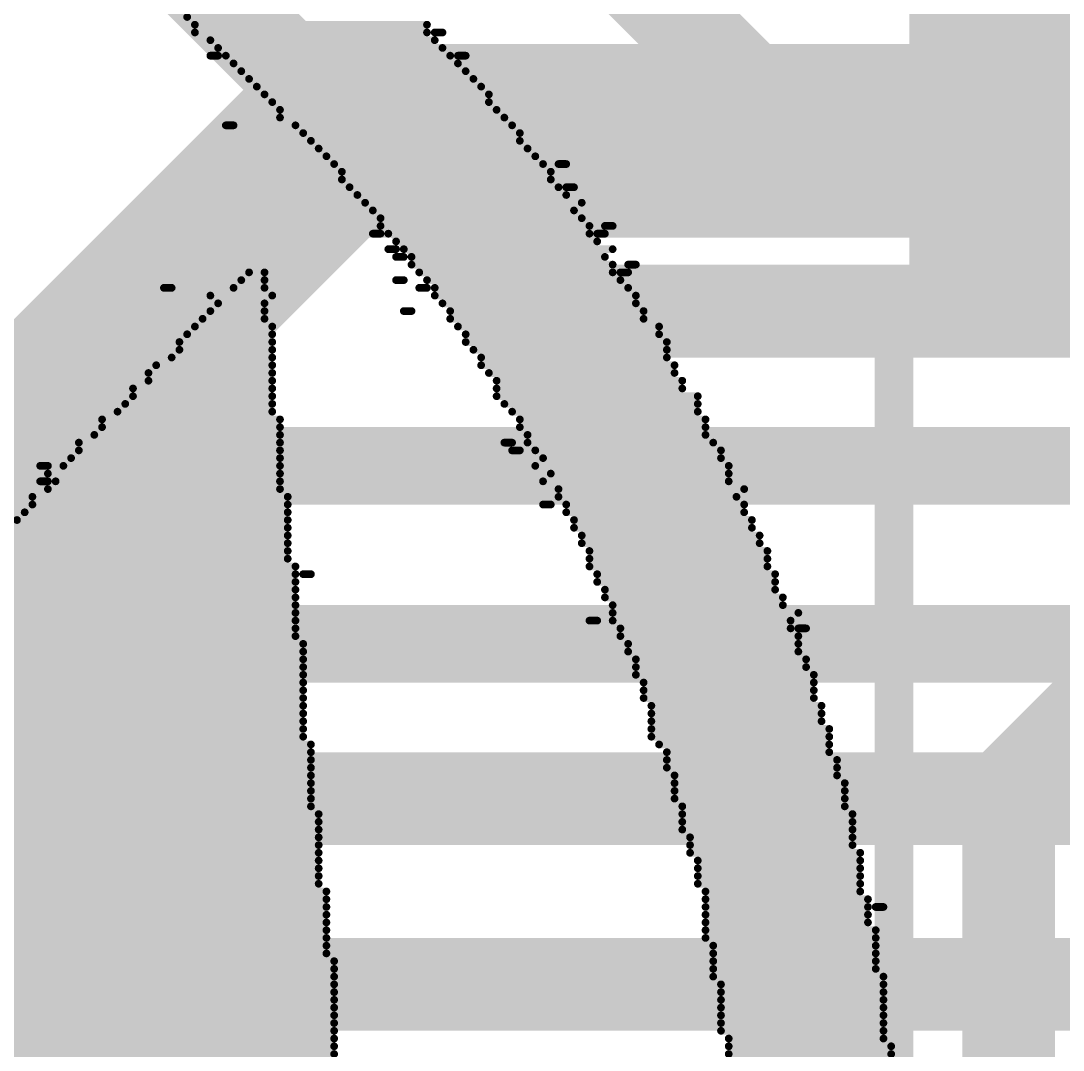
# Model space of a CAD drawing. Header units: millimetres. Extents: x 0.85 to 4.91, y 0.77 to 5.15.
# Drawn here: x 3.0242 to 3.1589, y 1.8215 to 1.9545 of the extents above; entities that cross this region are included whole.
import ezdxf

# ---------------------------------------------------------------- set-up
doc = ezdxf.new("R2010")
doc.units = ezdxf.units.MM
doc.header["$MEASUREMENT"] = 0
for name, color, linetype in [('BottomLayer', 5, 'Continuous'), ('BottomOverlay', 54, 'Continuous'), ('TopLayer', 1, 'Continuous'), ('TopOverlay', 2, 'Continuous'), ('TopPaste', 8, 'Continuous'), ('TopSolder', 216, 'Continuous')]:
    doc.layers.add(name, color=color, linetype=linetype)

# ---------------------------------------------------------------- blocks, each defined once
blk = doc.blocks.new('20_TSSOP_12')
at = {"layer": 'TopLayer'}
blk.add_solid([(0.08858, 0.1063), (0.12992, 0.1063), (0.08858, 0.12402), (0.12992, 0.12402)], dxfattribs=at)
at = {"layer": 'TopOverlay', "const_width": 0.005}
blk.add_lwpolyline([(-0.085, 0.13), (0.085, 0.13)], dxfattribs=at)
at = {"layer": 'TopOverlay', "const_width": 0.0025}
blk.add_lwpolyline([(0.08375, 0.13, 1), (0.08625, 0.13, 1)], format="xyb", close=True, dxfattribs=at)
at = {"layer": 'TopPaste'}
blk.add_solid([(0.08858, 0.1063), (0.12992, 0.1063), (0.08858, 0.12402), (0.12992, 0.12402)], dxfattribs=at)
at = {"layer": 'TopSolder'}
blk.add_solid([(0.08458, 0.1023), (0.13392, 0.1023), (0.08458, 0.12802), (0.13392, 0.12802)], dxfattribs=at)

msp = doc.modelspace()

# ---------------------------------------------------------------- linework, layer by layer
at = {"layer": 'BottomLayer'}
for points, const_width in [([(2.94619, 2.11781), (3.123, 1.941)], 0.012), ([(2.90288, 2.10412), (3.09, 1.917)], 0.012), ([(3.123, 1.941), (3.22304, 1.941)], 0.012), ([(3.09, 1.917), (3.219, 1.917)], 0.012), ([(3.001, 1.897), (3.211, 1.897)], 0.01), ([(2.969, 1.874), (3.20946, 1.874)], 0.01), ([(2.808, 1.854), (3.204, 1.854)], 0.012), ([(2.713, 1.83), (3.201, 1.83)], 0.012)]:
    msp.add_lwpolyline(points, dxfattribs=dict(at, const_width=const_width))
at = {"layer": 'BottomLayer', "const_width": 0.006}
for points in [[(3.12, 1.941, 1), (3.126, 1.941, 1)], [(3.12, 1.941, 1), (3.126, 1.941, 1)], [(3.087, 1.917, 1), (3.093, 1.917, 1)], [(3.087, 1.917, 1), (3.093, 1.917, 1)]]:
    msp.add_lwpolyline(points, format="xyb", close=True, dxfattribs=at)
at = {"layer": 'BottomOverlay', "const_width": 0.0005}
for points in [[(3.0454, 1.955, 1), (3.0459, 1.955, 1)], [(3.0464, 1.954, 1), (3.0469, 1.954, 1)], [(3.0464, 1.953, 1), (3.0469, 1.953, 1)], [(3.0764, 1.954, 1), (3.0769, 1.954, 1)], [(3.0764, 1.953, 1), (3.0769, 1.953, 1)], [(3.0774, 1.953, 1), (3.0779, 1.953, 1)], [(3.0784, 1.953, 1), (3.0789, 1.953, 1)], [(3.0484, 1.952, 1), (3.0489, 1.952, 1)], [(3.0774, 1.952, 1), (3.0779, 1.952, 1)], [(3.0494, 1.951, 1), (3.0499, 1.951, 1)], [(3.0784, 1.951, 1), (3.0789, 1.951, 1)], [(3.0484, 1.95, 1), (3.0489, 1.95, 1)], [(3.0494, 1.95, 1), (3.0499, 1.95, 1)], [(3.0504, 1.95, 1), (3.0509, 1.95, 1)], [(3.0514, 1.949, 1), (3.0519, 1.949, 1)], [(3.0794, 1.95, 1), (3.0799, 1.95, 1)], [(3.0804, 1.95, 1), (3.0809, 1.95, 1)], [(3.0804, 1.949, 1), (3.0809, 1.949, 1)], [(3.0814, 1.95, 1), (3.0819, 1.95, 1)], [(3.0524, 1.948, 1), (3.0529, 1.948, 1)], [(3.0814, 1.948, 1), (3.0819, 1.948, 1)], [(3.0534, 1.947, 1), (3.0539, 1.947, 1)], [(3.0824, 1.947, 1), (3.0829, 1.947, 1)], [(3.0544, 1.946, 1), (3.0549, 1.946, 1)], [(3.0554, 1.945, 1), (3.0559, 1.945, 1)], [(3.0834, 1.946, 1), (3.0839, 1.946, 1)], [(3.0844, 1.945, 1), (3.0849, 1.945, 1)], [(3.0564, 1.944, 1), (3.0569, 1.944, 1)], [(3.0844, 1.944, 1), (3.0849, 1.944, 1)], [(3.0574, 1.943, 1), (3.0579, 1.943, 1)], [(3.0854, 1.943, 1), (3.0859, 1.943, 1)], [(3.0504, 1.941, 1), (3.0509, 1.941, 1)], [(3.0514, 1.941, 1), (3.0519, 1.941, 1)], [(3.0574, 1.942, 1), (3.0579, 1.942, 1)], [(3.0594, 1.941, 1), (3.0599, 1.941, 1)], [(3.0864, 1.942, 1), (3.0869, 1.942, 1)], [(3.0874, 1.941, 1), (3.0879, 1.941, 1)], [(3.0604, 1.94, 1), (3.0609, 1.94, 1)], [(3.0884, 1.94, 1), (3.0889, 1.94, 1)], [(3.0614, 1.939, 1), (3.0619, 1.939, 1)], [(3.0884, 1.939, 1), (3.0889, 1.939, 1)], [(3.0624, 1.938, 1), (3.0629, 1.938, 1)], [(3.0634, 1.937, 1), (3.0639, 1.937, 1)], [(3.0894, 1.938, 1), (3.0899, 1.938, 1)], [(3.0904, 1.937, 1), (3.0909, 1.937, 1)], [(3.0644, 1.936, 1), (3.0649, 1.936, 1)], [(3.0914, 1.936, 1), (3.0919, 1.936, 1)], [(3.0934, 1.936, 1), (3.0939, 1.936, 1)], [(3.0944, 1.936, 1), (3.0949, 1.936, 1)], [(3.0654, 1.935, 1), (3.0659, 1.935, 1)], [(3.0924, 1.935, 1), (3.0929, 1.935, 1)], [(3.0654, 1.934, 1), (3.0659, 1.934, 1)], [(3.0664, 1.933, 1), (3.0669, 1.933, 1)], [(3.0924, 1.934, 1), (3.0929, 1.934, 1)], [(3.0934, 1.933, 1), (3.0939, 1.933, 1)], [(3.0944, 1.933, 1), (3.0949, 1.933, 1)], [(3.0954, 1.933, 1), (3.0959, 1.933, 1)], [(3.0674, 1.932, 1), (3.0679, 1.932, 1)], [(3.0944, 1.932, 1), (3.0949, 1.932, 1)], [(3.0684, 1.931, 1), (3.0689, 1.931, 1)], [(3.0964, 1.931, 1), (3.0969, 1.931, 1)], [(3.0694, 1.93, 1), (3.0699, 1.93, 1)], [(3.0704, 1.929, 1), (3.0709, 1.929, 1)], [(3.0954, 1.93, 1), (3.0959, 1.93, 1)], [(3.0964, 1.929, 1), (3.0969, 1.929, 1)], [(3.0704, 1.928, 1), (3.0709, 1.928, 1)], [(3.0974, 1.928, 1), (3.0979, 1.928, 1)], [(3.0994, 1.928, 1), (3.0999, 1.928, 1)], [(3.1004, 1.928, 1), (3.1009, 1.928, 1)], [(3.0694, 1.927, 1), (3.0699, 1.927, 1)], [(3.0704, 1.927, 1), (3.0709, 1.927, 1)], [(3.0714, 1.927, 1), (3.0719, 1.927, 1)], [(3.0974, 1.927, 1), (3.0979, 1.927, 1)], [(3.0984, 1.927, 1), (3.0989, 1.927, 1)], [(3.0994, 1.927, 1), (3.0999, 1.927, 1)], [(3.0714, 1.925, 1), (3.0719, 1.925, 1)], [(3.0724, 1.926, 1), (3.0729, 1.926, 1)], [(3.0724, 1.925, 1), (3.0729, 1.925, 1)], [(3.0734, 1.925, 1), (3.0739, 1.925, 1)], [(3.0984, 1.926, 1), (3.0989, 1.926, 1)], [(3.1004, 1.925, 1), (3.1009, 1.925, 1)], [(3.0724, 1.924, 1), (3.0729, 1.924, 1)], [(3.0734, 1.924, 1), (3.0739, 1.924, 1)], [(3.0744, 1.924, 1), (3.0749, 1.924, 1)], [(3.0994, 1.924, 1), (3.0999, 1.924, 1)], [(3.0744, 1.923, 1), (3.0749, 1.923, 1)], [(3.1004, 1.923, 1), (3.1009, 1.923, 1)], [(3.1024, 1.923, 1), (3.1029, 1.923, 1)], [(3.1034, 1.923, 1), (3.1039, 1.923, 1)], [(3.0524, 1.921, 1), (3.0529, 1.921, 1)], [(3.0534, 1.922, 1), (3.0539, 1.922, 1)], [(3.0554, 1.922, 1), (3.0559, 1.922, 1)], [(3.0554, 1.921, 1), (3.0559, 1.921, 1)], [(3.0724, 1.921, 1), (3.0729, 1.921, 1)], [(3.0734, 1.921, 1), (3.0739, 1.921, 1)], [(3.0754, 1.922, 1), (3.0759, 1.922, 1)], [(3.0764, 1.921, 1), (3.0769, 1.921, 1)], [(3.1004, 1.922, 1), (3.1009, 1.922, 1)], [(3.1014, 1.922, 1), (3.1019, 1.922, 1)], [(3.1014, 1.921, 1), (3.1019, 1.921, 1)], [(3.1024, 1.922, 1), (3.1029, 1.922, 1)], [(3.0424, 1.92, 1), (3.0429, 1.92, 1)], [(3.0434, 1.92, 1), (3.0439, 1.92, 1)], [(3.0514, 1.92, 1), (3.0519, 1.92, 1)], [(3.0554, 1.92, 1), (3.0559, 1.92, 1)], [(3.0754, 1.92, 1), (3.0759, 1.92, 1)], [(3.0764, 1.92, 1), (3.0769, 1.92, 1)], [(3.0774, 1.92, 1), (3.0779, 1.92, 1)], [(3.1024, 1.92, 1), (3.1029, 1.92, 1)], [(3.0484, 1.919, 1), (3.0489, 1.919, 1)], [(3.0494, 1.918, 1), (3.0499, 1.918, 1)], [(3.0554, 1.918, 1), (3.0559, 1.918, 1)], [(3.0564, 1.919, 1), (3.0569, 1.919, 1)], [(3.0774, 1.919, 1), (3.0779, 1.919, 1)], [(3.0784, 1.918, 1), (3.0789, 1.918, 1)], [(3.1034, 1.919, 1), (3.1039, 1.919, 1)], [(3.1034, 1.918, 1), (3.1039, 1.918, 1)], [(3.0484, 1.917, 1), (3.0489, 1.917, 1)], [(3.0554, 1.917, 1), (3.0559, 1.917, 1)], [(3.0734, 1.917, 1), (3.0739, 1.917, 1)], [(3.0744, 1.917, 1), (3.0749, 1.917, 1)], [(3.0794, 1.917, 1), (3.0799, 1.917, 1)], [(3.1044, 1.917, 1), (3.1049, 1.917, 1)], [(3.0474, 1.916, 1), (3.0479, 1.916, 1)], [(3.0554, 1.916, 1), (3.0559, 1.916, 1)], [(3.0794, 1.916, 1), (3.0799, 1.916, 1)], [(3.1044, 1.916, 1), (3.1049, 1.916, 1)], [(3.0454, 1.914, 1), (3.0459, 1.914, 1)], [(3.0464, 1.915, 1), (3.0469, 1.915, 1)], [(3.0564, 1.915, 1), (3.0569, 1.915, 1)], [(3.0564, 1.914, 1), (3.0569, 1.914, 1)], [(3.0804, 1.915, 1), (3.0809, 1.915, 1)], [(3.0814, 1.914, 1), (3.0819, 1.914, 1)], [(3.1064, 1.915, 1), (3.1069, 1.915, 1)], [(3.1064, 1.914, 1), (3.1069, 1.914, 1)], [(3.0444, 1.913, 1), (3.0449, 1.913, 1)], [(3.0564, 1.913, 1), (3.0569, 1.913, 1)], [(3.0814, 1.913, 1), (3.0819, 1.913, 1)], [(3.1074, 1.913, 1), (3.1079, 1.913, 1)], [(3.0444, 1.912, 1), (3.0449, 1.912, 1)], [(3.0564, 1.912, 1), (3.0569, 1.912, 1)], [(3.0824, 1.912, 1), (3.0829, 1.912, 1)], [(3.1074, 1.912, 1), (3.1079, 1.912, 1)], [(3.0414, 1.91, 1), (3.0419, 1.91, 1)], [(3.0434, 1.911, 1), (3.0439, 1.911, 1)], [(3.0564, 1.911, 1), (3.0569, 1.911, 1)], [(3.0564, 1.91, 1), (3.0569, 1.91, 1)], [(3.0834, 1.911, 1), (3.0839, 1.911, 1)], [(3.0834, 1.91, 1), (3.0839, 1.91, 1)], [(3.1074, 1.911, 1), (3.1079, 1.911, 1)], [(3.1084, 1.91, 1), (3.1089, 1.91, 1)], [(3.0404, 1.909, 1), (3.0409, 1.909, 1)], [(3.0564, 1.909, 1), (3.0569, 1.909, 1)], [(3.0844, 1.909, 1), (3.0849, 1.909, 1)], [(3.1084, 1.909, 1), (3.1089, 1.909, 1)], [(3.0404, 1.908, 1), (3.0409, 1.908, 1)], [(3.0564, 1.908, 1), (3.0569, 1.908, 1)], [(3.0854, 1.908, 1), (3.0859, 1.908, 1)], [(3.1094, 1.908, 1), (3.1099, 1.908, 1)], [(3.0384, 1.907, 1), (3.0389, 1.907, 1)], [(3.0384, 1.906, 1), (3.0389, 1.906, 1)], [(3.0564, 1.907, 1), (3.0569, 1.907, 1)], [(3.0564, 1.906, 1), (3.0569, 1.906, 1)], [(3.0854, 1.907, 1), (3.0859, 1.907, 1)], [(3.0854, 1.906, 1), (3.0859, 1.906, 1)], [(3.1094, 1.907, 1), (3.1099, 1.907, 1)], [(3.1114, 1.906, 1), (3.1119, 1.906, 1)], [(3.0374, 1.905, 1), (3.0379, 1.905, 1)], [(3.0564, 1.905, 1), (3.0569, 1.905, 1)], [(3.0864, 1.905, 1), (3.0869, 1.905, 1)], [(3.1114, 1.905, 1), (3.1119, 1.905, 1)], [(3.0364, 1.904, 1), (3.0369, 1.904, 1)], [(3.0564, 1.904, 1), (3.0569, 1.904, 1)], [(3.0874, 1.904, 1), (3.0879, 1.904, 1)], [(3.1114, 1.904, 1), (3.1119, 1.904, 1)], [(3.0344, 1.903, 1), (3.0349, 1.903, 1)], [(3.0344, 1.902, 1), (3.0349, 1.902, 1)], [(3.0574, 1.903, 1), (3.0579, 1.903, 1)], [(3.0574, 1.902, 1), (3.0579, 1.902, 1)], [(3.0884, 1.903, 1), (3.0889, 1.903, 1)], [(3.0884, 1.902, 1), (3.0889, 1.902, 1)], [(3.1124, 1.903, 1), (3.1129, 1.903, 1)], [(3.1124, 1.902, 1), (3.1129, 1.902, 1)], [(3.0334, 1.901, 1), (3.0339, 1.901, 1)], [(3.0574, 1.901, 1), (3.0579, 1.901, 1)], [(3.0894, 1.901, 1), (3.0899, 1.901, 1)], [(3.1124, 1.901, 1), (3.1129, 1.901, 1)], [(3.0314, 1.9, 1), (3.0319, 1.9, 1)], [(3.0574, 1.9, 1), (3.0579, 1.9, 1)], [(3.0864, 1.9, 1), (3.0869, 1.9, 1)], [(3.0874, 1.9, 1), (3.0879, 1.9, 1)], [(3.0894, 1.9, 1), (3.0899, 1.9, 1)], [(3.1134, 1.9, 1), (3.1139, 1.9, 1)], [(3.0304, 1.898, 1), (3.0309, 1.898, 1)], [(3.0314, 1.899, 1), (3.0319, 1.899, 1)], [(3.0574, 1.899, 1), (3.0579, 1.899, 1)], [(3.0574, 1.898, 1), (3.0579, 1.898, 1)], [(3.0874, 1.899, 1), (3.0879, 1.899, 1)], [(3.0884, 1.899, 1), (3.0889, 1.899, 1)], [(3.0904, 1.899, 1), (3.0909, 1.899, 1)], [(3.0914, 1.898, 1), (3.0919, 1.898, 1)], [(3.1144, 1.899, 1), (3.1149, 1.899, 1)], [(3.1144, 1.898, 1), (3.1149, 1.898, 1)], [(3.0264, 1.897, 1), (3.0269, 1.897, 1)], [(3.0274, 1.897, 1), (3.0279, 1.897, 1)], [(3.0294, 1.897, 1), (3.0299, 1.897, 1)], [(3.0574, 1.897, 1), (3.0579, 1.897, 1)], [(3.0904, 1.897, 1), (3.0909, 1.897, 1)], [(3.1154, 1.897, 1), (3.1159, 1.897, 1)], [(3.0274, 1.896, 1), (3.0279, 1.896, 1)], [(3.0574, 1.896, 1), (3.0579, 1.896, 1)], [(3.0924, 1.896, 1), (3.0929, 1.896, 1)], [(3.1154, 1.896, 1), (3.1159, 1.896, 1)], [(3.0264, 1.895, 1), (3.0269, 1.895, 1)], [(3.0274, 1.895, 1), (3.0279, 1.895, 1)], [(3.0274, 1.894, 1), (3.0279, 1.894, 1)], [(3.0284, 1.895, 1), (3.0289, 1.895, 1)], [(3.0574, 1.895, 1), (3.0579, 1.895, 1)], [(3.0574, 1.894, 1), (3.0579, 1.894, 1)], [(3.0914, 1.895, 1), (3.0919, 1.895, 1)], [(3.0934, 1.894, 1), (3.0939, 1.894, 1)], [(3.1154, 1.895, 1), (3.1159, 1.895, 1)], [(3.1174, 1.894, 1), (3.1179, 1.894, 1)], [(3.0254, 1.893, 1), (3.0259, 1.893, 1)], [(3.0584, 1.893, 1), (3.0589, 1.893, 1)], [(3.0934, 1.893, 1), (3.0939, 1.893, 1)], [(3.1164, 1.893, 1), (3.1169, 1.893, 1)], [(3.0254, 1.892, 1), (3.0259, 1.892, 1)], [(3.0584, 1.892, 1), (3.0589, 1.892, 1)], [(3.0914, 1.892, 1), (3.0919, 1.892, 1)], [(3.0924, 1.892, 1), (3.0929, 1.892, 1)], [(3.0944, 1.892, 1), (3.0949, 1.892, 1)], [(3.1174, 1.892, 1), (3.1179, 1.892, 1)], [(3.0234, 1.89, 1), (3.0239, 1.89, 1)], [(3.0244, 1.891, 1), (3.0249, 1.891, 1)], [(3.0584, 1.891, 1), (3.0589, 1.891, 1)], [(3.0584, 1.89, 1), (3.0589, 1.89, 1)], [(3.0944, 1.891, 1), (3.0949, 1.891, 1)], [(3.0954, 1.89, 1), (3.0959, 1.89, 1)], [(3.1174, 1.891, 1), (3.1179, 1.891, 1)], [(3.1184, 1.89, 1), (3.1189, 1.89, 1)], [(3.0584, 1.889, 1), (3.0589, 1.889, 1)], [(3.0954, 1.889, 1), (3.0959, 1.889, 1)], [(3.1184, 1.889, 1), (3.1189, 1.889, 1)], [(3.0584, 1.888, 1), (3.0589, 1.888, 1)], [(3.0584, 1.887, 1), (3.0589, 1.887, 1)], [(3.0964, 1.888, 1), (3.0969, 1.888, 1)], [(3.0964, 1.887, 1), (3.0969, 1.887, 1)], [(3.1194, 1.888, 1), (3.1199, 1.888, 1)], [(3.1194, 1.887, 1), (3.1199, 1.887, 1)], [(3.0584, 1.886, 1), (3.0589, 1.886, 1)], [(3.0974, 1.886, 1), (3.0979, 1.886, 1)], [(3.1204, 1.886, 1), (3.1209, 1.886, 1)], [(3.0584, 1.885, 1), (3.0589, 1.885, 1)], [(3.0974, 1.885, 1), (3.0979, 1.885, 1)], [(3.1204, 1.885, 1), (3.1209, 1.885, 1)], [(3.0594, 1.884, 1), (3.0599, 1.884, 1)], [(3.0594, 1.883, 1), (3.0599, 1.883, 1)], [(3.0604, 1.883, 1), (3.0609, 1.883, 1)], [(3.0614, 1.883, 1), (3.0619, 1.883, 1)], [(3.0974, 1.884, 1), (3.0979, 1.884, 1)], [(3.0984, 1.883, 1), (3.0989, 1.883, 1)], [(3.1204, 1.884, 1), (3.1209, 1.884, 1)], [(3.1214, 1.883, 1), (3.1219, 1.883, 1)], [(3.0594, 1.882, 1), (3.0599, 1.882, 1)], [(3.0984, 1.882, 1), (3.0989, 1.882, 1)], [(3.1214, 1.882, 1), (3.1219, 1.882, 1)], [(3.0594, 1.881, 1), (3.0599, 1.881, 1)], [(3.0994, 1.881, 1), (3.0999, 1.881, 1)], [(3.1214, 1.881, 1), (3.1219, 1.881, 1)], [(3.0594, 1.88, 1), (3.0599, 1.88, 1)], [(3.0594, 1.879, 1), (3.0599, 1.879, 1)], [(3.0994, 1.88, 1), (3.0999, 1.88, 1)], [(3.1004, 1.879, 1), (3.1009, 1.879, 1)], [(3.1224, 1.88, 1), (3.1229, 1.88, 1)], [(3.1224, 1.879, 1), (3.1229, 1.879, 1)], [(3.0594, 1.878, 1), (3.0599, 1.878, 1)], [(3.1004, 1.878, 1), (3.1009, 1.878, 1)], [(3.1244, 1.878, 1), (3.1249, 1.878, 1)], [(3.0594, 1.877, 1), (3.0599, 1.877, 1)], [(3.0974, 1.877, 1), (3.0979, 1.877, 1)], [(3.0984, 1.877, 1), (3.0989, 1.877, 1)], [(3.1004, 1.877, 1), (3.1009, 1.877, 1)], [(3.1234, 1.877, 1), (3.1239, 1.877, 1)], [(3.0594, 1.876, 1), (3.0599, 1.876, 1)], [(3.0594, 1.875, 1), (3.0599, 1.875, 1)], [(3.1014, 1.876, 1), (3.1019, 1.876, 1)], [(3.1014, 1.875, 1), (3.1019, 1.875, 1)], [(3.1234, 1.876, 1), (3.1239, 1.876, 1)], [(3.1244, 1.876, 1), (3.1249, 1.876, 1)], [(3.1244, 1.875, 1), (3.1249, 1.875, 1)], [(3.1254, 1.876, 1), (3.1259, 1.876, 1)], [(3.0604, 1.874, 1), (3.0609, 1.874, 1)], [(3.1024, 1.874, 1), (3.1029, 1.874, 1)], [(3.1244, 1.874, 1), (3.1249, 1.874, 1)], [(3.0604, 1.873, 1), (3.0609, 1.873, 1)], [(3.1024, 1.873, 1), (3.1029, 1.873, 1)], [(3.1244, 1.873, 1), (3.1249, 1.873, 1)], [(3.0604, 1.872, 1), (3.0609, 1.872, 1)], [(3.0604, 1.871, 1), (3.0609, 1.871, 1)], [(3.1034, 1.872, 1), (3.1039, 1.872, 1)], [(3.1034, 1.871, 1), (3.1039, 1.871, 1)], [(3.1254, 1.872, 1), (3.1259, 1.872, 1)], [(3.1254, 1.871, 1), (3.1259, 1.871, 1)], [(3.0604, 1.87, 1), (3.0609, 1.87, 1)], [(3.1034, 1.87, 1), (3.1039, 1.87, 1)], [(3.1264, 1.87, 1), (3.1269, 1.87, 1)], [(3.0604, 1.869, 1), (3.0609, 1.869, 1)], [(3.1044, 1.869, 1), (3.1049, 1.869, 1)], [(3.1264, 1.869, 1), (3.1269, 1.869, 1)], [(3.0604, 1.868, 1), (3.0609, 1.868, 1)], [(3.0604, 1.867, 1), (3.0609, 1.867, 1)], [(3.1044, 1.868, 1), (3.1049, 1.868, 1)], [(3.1044, 1.867, 1), (3.1049, 1.867, 1)], [(3.1264, 1.868, 1), (3.1269, 1.868, 1)], [(3.1264, 1.867, 1), (3.1269, 1.867, 1)], [(3.0604, 1.866, 1), (3.0609, 1.866, 1)], [(3.1054, 1.866, 1), (3.1059, 1.866, 1)], [(3.1274, 1.866, 1), (3.1279, 1.866, 1)], [(3.0604, 1.865, 1), (3.0609, 1.865, 1)], [(3.1054, 1.865, 1), (3.1059, 1.865, 1)], [(3.1274, 1.865, 1), (3.1279, 1.865, 1)], [(3.0604, 1.864, 1), (3.0609, 1.864, 1)], [(3.0604, 1.863, 1), (3.0609, 1.863, 1)], [(3.1054, 1.864, 1), (3.1059, 1.864, 1)], [(3.1054, 1.863, 1), (3.1059, 1.863, 1)], [(3.1274, 1.864, 1), (3.1279, 1.864, 1)], [(3.1284, 1.863, 1), (3.1289, 1.863, 1)], [(3.0604, 1.862, 1), (3.0609, 1.862, 1)], [(3.1054, 1.862, 1), (3.1059, 1.862, 1)], [(3.1284, 1.862, 1), (3.1289, 1.862, 1)], [(3.0614, 1.861, 1), (3.0619, 1.861, 1)], [(3.1064, 1.861, 1), (3.1069, 1.861, 1)], [(3.1284, 1.861, 1), (3.1289, 1.861, 1)], [(3.0614, 1.86, 1), (3.0619, 1.86, 1)], [(3.0614, 1.859, 1), (3.0619, 1.859, 1)], [(3.1074, 1.86, 1), (3.1079, 1.86, 1)], [(3.1074, 1.859, 1), (3.1079, 1.859, 1)], [(3.1284, 1.86, 1), (3.1289, 1.86, 1)], [(3.1294, 1.859, 1), (3.1299, 1.859, 1)], [(3.0614, 1.858, 1), (3.0619, 1.858, 1)], [(3.1074, 1.858, 1), (3.1079, 1.858, 1)], [(3.1294, 1.858, 1), (3.1299, 1.858, 1)], [(3.0614, 1.857, 1), (3.0619, 1.857, 1)], [(3.0614, 1.856, 1), (3.0619, 1.856, 1)], [(3.1084, 1.857, 1), (3.1089, 1.857, 1)], [(3.1084, 1.856, 1), (3.1089, 1.856, 1)], [(3.1294, 1.857, 1), (3.1299, 1.857, 1)], [(3.1304, 1.856, 1), (3.1309, 1.856, 1)], [(3.0614, 1.855, 1), (3.0619, 1.855, 1)], [(3.1084, 1.855, 1), (3.1089, 1.855, 1)], [(3.1304, 1.855, 1), (3.1309, 1.855, 1)], [(3.0614, 1.854, 1), (3.0619, 1.854, 1)], [(3.1084, 1.854, 1), (3.1089, 1.854, 1)], [(3.1304, 1.854, 1), (3.1309, 1.854, 1)], [(3.0614, 1.853, 1), (3.0619, 1.853, 1)], [(3.0624, 1.852, 1), (3.0629, 1.852, 1)], [(3.1094, 1.853, 1), (3.1099, 1.853, 1)], [(3.1094, 1.852, 1), (3.1099, 1.852, 1)], [(3.1304, 1.853, 1), (3.1309, 1.853, 1)], [(3.1314, 1.852, 1), (3.1319, 1.852, 1)], [(3.0624, 1.851, 1), (3.0629, 1.851, 1)], [(3.1094, 1.851, 1), (3.1099, 1.851, 1)], [(3.1314, 1.851, 1), (3.1319, 1.851, 1)], [(3.0624, 1.85, 1), (3.0629, 1.85, 1)], [(3.1094, 1.85, 1), (3.1099, 1.85, 1)], [(3.1314, 1.85, 1), (3.1319, 1.85, 1)], [(3.0624, 1.849, 1), (3.0629, 1.849, 1)], [(3.0624, 1.848, 1), (3.0629, 1.848, 1)], [(3.1104, 1.849, 1), (3.1109, 1.849, 1)], [(3.1104, 1.848, 1), (3.1109, 1.848, 1)], [(3.1314, 1.849, 1), (3.1319, 1.849, 1)], [(3.1314, 1.848, 1), (3.1319, 1.848, 1)], [(3.0624, 1.847, 1), (3.0629, 1.847, 1)], [(3.1104, 1.847, 1), (3.1109, 1.847, 1)], [(3.1324, 1.847, 1), (3.1329, 1.847, 1)], [(3.0624, 1.846, 1), (3.0629, 1.846, 1)], [(3.1114, 1.846, 1), (3.1119, 1.846, 1)], [(3.1324, 1.846, 1), (3.1329, 1.846, 1)], [(3.0624, 1.845, 1), (3.0629, 1.845, 1)], [(3.0624, 1.844, 1), (3.0629, 1.844, 1)], [(3.1114, 1.845, 1), (3.1119, 1.845, 1)], [(3.1114, 1.844, 1), (3.1119, 1.844, 1)], [(3.1324, 1.845, 1), (3.1329, 1.845, 1)], [(3.1324, 1.844, 1), (3.1329, 1.844, 1)], [(3.0624, 1.843, 1), (3.0629, 1.843, 1)], [(3.1114, 1.843, 1), (3.1119, 1.843, 1)], [(3.1324, 1.843, 1), (3.1329, 1.843, 1)], [(3.0634, 1.842, 1), (3.0639, 1.842, 1)], [(3.1124, 1.842, 1), (3.1129, 1.842, 1)], [(3.1324, 1.842, 1), (3.1329, 1.842, 1)], [(3.0634, 1.841, 1), (3.0639, 1.841, 1)], [(3.0634, 1.84, 1), (3.0639, 1.84, 1)], [(3.1124, 1.841, 1), (3.1129, 1.841, 1)], [(3.1124, 1.84, 1), (3.1129, 1.84, 1)], [(3.1334, 1.841, 1), (3.1339, 1.841, 1)], [(3.1334, 1.84, 1), (3.1339, 1.84, 1)], [(3.1344, 1.84, 1), (3.1349, 1.84, 1)], [(3.1354, 1.84, 1), (3.1359, 1.84, 1)], [(3.0634, 1.839, 1), (3.0639, 1.839, 1)], [(3.1124, 1.839, 1), (3.1129, 1.839, 1)], [(3.1334, 1.839, 1), (3.1339, 1.839, 1)], [(3.0634, 1.838, 1), (3.0639, 1.838, 1)], [(3.1124, 1.838, 1), (3.1129, 1.838, 1)], [(3.1334, 1.838, 1), (3.1339, 1.838, 1)], [(3.0634, 1.837, 1), (3.0639, 1.837, 1)], [(3.0634, 1.836, 1), (3.0639, 1.836, 1)], [(3.1124, 1.837, 1), (3.1129, 1.837, 1)], [(3.1124, 1.836, 1), (3.1129, 1.836, 1)], [(3.1344, 1.837, 1), (3.1349, 1.837, 1)], [(3.1344, 1.836, 1), (3.1349, 1.836, 1)], [(3.0634, 1.835, 1), (3.0639, 1.835, 1)], [(3.1134, 1.835, 1), (3.1139, 1.835, 1)], [(3.1344, 1.835, 1), (3.1349, 1.835, 1)], [(3.0634, 1.834, 1), (3.0639, 1.834, 1)], [(3.1134, 1.834, 1), (3.1139, 1.834, 1)], [(3.1344, 1.834, 1), (3.1349, 1.834, 1)], [(3.0644, 1.833, 1), (3.0649, 1.833, 1)], [(3.0644, 1.832, 1), (3.0649, 1.832, 1)], [(3.1134, 1.833, 1), (3.1139, 1.833, 1)], [(3.1134, 1.832, 1), (3.1139, 1.832, 1)], [(3.1344, 1.833, 1), (3.1349, 1.833, 1)], [(3.1344, 1.832, 1), (3.1349, 1.832, 1)], [(3.0644, 1.831, 1), (3.0649, 1.831, 1)], [(3.1134, 1.831, 1), (3.1139, 1.831, 1)], [(3.1354, 1.831, 1), (3.1359, 1.831, 1)], [(3.0644, 1.83, 1), (3.0649, 1.83, 1)], [(3.1144, 1.83, 1), (3.1149, 1.83, 1)], [(3.1354, 1.83, 1), (3.1359, 1.83, 1)], [(3.0644, 1.829, 1), (3.0649, 1.829, 1)], [(3.0644, 1.828, 1), (3.0649, 1.828, 1)], [(3.1144, 1.829, 1), (3.1149, 1.829, 1)], [(3.1144, 1.828, 1), (3.1149, 1.828, 1)], [(3.1354, 1.829, 1), (3.1359, 1.829, 1)], [(3.1354, 1.828, 1), (3.1359, 1.828, 1)], [(3.0644, 1.827, 1), (3.0649, 1.827, 1)], [(3.1144, 1.827, 1), (3.1149, 1.827, 1)], [(3.1354, 1.827, 1), (3.1359, 1.827, 1)], [(3.0644, 1.826, 1), (3.0649, 1.826, 1)], [(3.1144, 1.826, 1), (3.1149, 1.826, 1)], [(3.1354, 1.826, 1), (3.1359, 1.826, 1)], [(3.0644, 1.825, 1), (3.0649, 1.825, 1)], [(3.0644, 1.824, 1), (3.0649, 1.824, 1)], [(3.1144, 1.825, 1), (3.1149, 1.825, 1)], [(3.1144, 1.824, 1), (3.1149, 1.824, 1)], [(3.1354, 1.825, 1), (3.1359, 1.825, 1)], [(3.1354, 1.824, 1), (3.1359, 1.824, 1)], [(3.0644, 1.823, 1), (3.0649, 1.823, 1)], [(3.1154, 1.823, 1), (3.1159, 1.823, 1)], [(3.1354, 1.823, 1), (3.1359, 1.823, 1)], [(3.0644, 1.822, 1), (3.0649, 1.822, 1)], [(3.0644, 1.821, 1), (3.0649, 1.821, 1)], [(3.1154, 1.822, 1), (3.1159, 1.822, 1)], [(3.1154, 1.821, 1), (3.1159, 1.821, 1)], [(3.1364, 1.822, 1), (3.1369, 1.822, 1)], [(3.1364, 1.821, 1), (3.1369, 1.821, 1)]]:
    msp.add_lwpolyline(points, format="xyb", close=True, dxfattribs=at)
at = {"layer": 'BottomOverlay', "const_width": 0.001}
for points in [[(3.04665, 1.954), (3.07665, 1.954)], [(3.04665, 1.953), (3.07665, 1.953)], [(3.07765, 1.953), (3.07865, 1.953)], [(3.04865, 1.952), (3.07765, 1.952)], [(3.04965, 1.951), (3.07865, 1.951)], [(3.04865, 1.95), (3.04965, 1.95)], [(3.05065, 1.95), (3.07965, 1.95)], [(3.05165, 1.949), (3.08065, 1.949)], [(3.08065, 1.95), (3.08165, 1.95)], [(3.05265, 1.948), (3.08165, 1.948)], [(3.05365, 1.947), (3.08265, 1.947)], [(3.05465, 1.946), (3.08365, 1.946)], [(3.05565, 1.945), (3.08465, 1.945)], [(3.05665, 1.944), (3.08465, 1.944)], [(3.05765, 1.943), (3.08565, 1.943)], [(3.05065, 1.941), (3.05165, 1.941)], [(3.05765, 1.942), (3.08665, 1.942)], [(3.05965, 1.941), (3.08765, 1.941)], [(3.06065, 1.94), (3.08865, 1.94)], [(3.06165, 1.939), (3.08865, 1.939)], [(3.06265, 1.938), (3.08965, 1.938)], [(3.06365, 1.937), (3.09065, 1.937)], [(3.06465, 1.936), (3.09165, 1.936)], [(3.09365, 1.936), (3.09465, 1.936)], [(3.06565, 1.935), (3.09265, 1.935)], [(3.06565, 1.934), (3.09265, 1.934)], [(3.06665, 1.933), (3.09365, 1.933)], [(3.09465, 1.933), (3.09565, 1.933)], [(3.06765, 1.932), (3.09465, 1.932)], [(3.06865, 1.931), (3.09665, 1.931)], [(3.06965, 1.93), (3.09565, 1.93)], [(3.07065, 1.929), (3.09665, 1.929)], [(3.07065, 1.928), (3.09765, 1.928)], [(3.09965, 1.928), (3.10065, 1.928)], [(3.06965, 1.927), (3.07065, 1.927)], [(3.07165, 1.927), (3.09765, 1.927)], [(3.09865, 1.927), (3.09965, 1.927)], [(3.07165, 1.925), (3.07265, 1.925)], [(3.07265, 1.926), (3.09865, 1.926)], [(3.07365, 1.925), (3.10065, 1.925)], [(3.07265, 1.924), (3.07365, 1.924)], [(3.07465, 1.924), (3.09965, 1.924)], [(3.07465, 1.923), (3.10065, 1.923)], [(3.10265, 1.923), (3.10365, 1.923)], [(3.05265, 1.921), (3.05565, 1.921)], [(3.05365, 1.922), (3.05565, 1.922)], [(3.07265, 1.921), (3.07365, 1.921)], [(3.07565, 1.922), (3.10065, 1.922)], [(3.07665, 1.921), (3.10165, 1.921)], [(3.10165, 1.922), (3.10265, 1.922)], [(3.04265, 1.92), (3.04365, 1.92)], [(3.05165, 1.92), (3.05565, 1.92)], [(3.07565, 1.92), (3.07665, 1.92)], [(3.07765, 1.92), (3.10265, 1.92)], [(3.04865, 1.919), (3.05665, 1.919)], [(3.04965, 1.918), (3.05565, 1.918)], [(3.07765, 1.919), (3.10365, 1.919)], [(3.07865, 1.918), (3.10365, 1.918)], [(3.04865, 1.917), (3.05565, 1.917)], [(3.07365, 1.917), (3.07465, 1.917)], [(3.07965, 1.917), (3.10465, 1.917)], [(3.04765, 1.916), (3.05565, 1.916)], [(3.07965, 1.916), (3.10465, 1.916)], [(3.04565, 1.914), (3.05665, 1.914)], [(3.04665, 1.915), (3.05665, 1.915)], [(3.08065, 1.915), (3.10665, 1.915)], [(3.08165, 1.914), (3.10665, 1.914)], [(3.04465, 1.913), (3.05665, 1.913)], [(3.08165, 1.913), (3.10765, 1.913)], [(3.04465, 1.912), (3.05665, 1.912)], [(3.08265, 1.912), (3.10765, 1.912)], [(3.04165, 1.91), (3.05665, 1.91)], [(3.04365, 1.911), (3.05665, 1.911)], [(3.08365, 1.911), (3.10765, 1.911)], [(3.08365, 1.91), (3.10865, 1.91)], [(3.04065, 1.909), (3.05665, 1.909)], [(3.08465, 1.909), (3.10865, 1.909)], [(3.04065, 1.908), (3.05665, 1.908)], [(3.08565, 1.908), (3.10965, 1.908)], [(3.03865, 1.907), (3.05665, 1.907)], [(3.03865, 1.906), (3.05665, 1.906)], [(3.08565, 1.907), (3.10965, 1.907)], [(3.08565, 1.906), (3.11165, 1.906)], [(3.03765, 1.905), (3.05665, 1.905)], [(3.08665, 1.905), (3.11165, 1.905)], [(3.03665, 1.904), (3.05665, 1.904)], [(3.08765, 1.904), (3.11165, 1.904)], [(3.03465, 1.903), (3.05765, 1.903)], [(3.03465, 1.902), (3.05765, 1.902)], [(3.08865, 1.903), (3.11265, 1.903)], [(3.08865, 1.902), (3.11265, 1.902)], [(3.03365, 1.901), (3.05765, 1.901)], [(3.08965, 1.901), (3.11265, 1.901)], [(3.03165, 1.9), (3.05765, 1.9)], [(3.08665, 1.9), (3.08765, 1.9)], [(3.08965, 1.9), (3.11365, 1.9)], [(3.03065, 1.898), (3.05765, 1.898)], [(3.03165, 1.899), (3.05765, 1.899)], [(3.08765, 1.899), (3.08865, 1.899)], [(3.09065, 1.899), (3.11465, 1.899)], [(3.09165, 1.898), (3.11465, 1.898)], [(3.02665, 1.897), (3.02765, 1.897)], [(3.02965, 1.897), (3.05765, 1.897)], [(3.09065, 1.897), (3.11565, 1.897)], [(3.02765, 1.896), (3.05765, 1.896)], [(3.09265, 1.896), (3.11565, 1.896)], [(3.02665, 1.895), (3.02765, 1.895)], [(3.02765, 1.894), (3.05765, 1.894)], [(3.02865, 1.895), (3.05765, 1.895)], [(3.09165, 1.895), (3.11565, 1.895)], [(3.09365, 1.894), (3.11765, 1.894)], [(3.02565, 1.893), (3.05865, 1.893)], [(3.09365, 1.893), (3.11665, 1.893)], [(3.02565, 1.892), (3.05865, 1.892)], [(3.09165, 1.892), (3.09265, 1.892)], [(3.09465, 1.892), (3.11765, 1.892)], [(3.02365, 1.89), (3.05865, 1.89)], [(3.02465, 1.891), (3.05865, 1.891)], [(3.09465, 1.891), (3.11765, 1.891)], [(3.09565, 1.89), (3.11865, 1.89)], [(3.02265, 1.889), (3.05865, 1.889)], [(3.09565, 1.889), (3.11865, 1.889)], [(3.02065, 1.887), (3.05865, 1.887)], [(3.02165, 1.888), (3.05865, 1.888)], [(3.09665, 1.888), (3.11965, 1.888)], [(3.09665, 1.887), (3.11965, 1.887)], [(3.01965, 1.886), (3.05865, 1.886)], [(3.09765, 1.886), (3.12065, 1.886)], [(3.01865, 1.885), (3.05865, 1.885)], [(3.09765, 1.885), (3.12065, 1.885)], [(3.01665, 1.883), (3.05965, 1.883)], [(3.01765, 1.884), (3.05965, 1.884)], [(3.06065, 1.883), (3.06165, 1.883)], [(3.09765, 1.884), (3.12065, 1.884)], [(3.09865, 1.883), (3.12165, 1.883)], [(3.01565, 1.882), (3.05965, 1.882)], [(3.09865, 1.882), (3.12165, 1.882)], [(3.01465, 1.881), (3.05965, 1.881)], [(3.09965, 1.881), (3.12165, 1.881)], [(3.01265, 1.879), (3.05965, 1.879)], [(3.01365, 1.88), (3.05965, 1.88)], [(3.09965, 1.88), (3.12265, 1.88)], [(3.10065, 1.879), (3.12265, 1.879)], [(3.01265, 1.878), (3.05965, 1.878)], [(3.10065, 1.878), (3.12465, 1.878)], [(3.01065, 1.877), (3.05965, 1.877)], [(3.09765, 1.877), (3.09865, 1.877)], [(3.10065, 1.877), (3.12365, 1.877)], [(3.00965, 1.876), (3.05965, 1.876)], [(3.00965, 1.875), (3.05965, 1.875)], [(3.10165, 1.876), (3.12365, 1.876)], [(3.10165, 1.875), (3.12465, 1.875)], [(3.12465, 1.876), (3.12565, 1.876)], [(3.00865, 1.874), (3.06065, 1.874)], [(3.10265, 1.874), (3.12465, 1.874)], [(3.00765, 1.873), (3.06065, 1.873)], [(3.10265, 1.873), (3.12465, 1.873)], [(3.00565, 1.872), (3.06065, 1.872)], [(3.00565, 1.871), (3.06065, 1.871)], [(3.10365, 1.872), (3.12565, 1.872)], [(3.10365, 1.871), (3.12565, 1.871)], [(3.00465, 1.87), (3.06065, 1.87)], [(3.10365, 1.87), (3.12665, 1.87)], [(3.00365, 1.869), (3.06065, 1.869)], [(3.10465, 1.869), (3.12665, 1.869)], [(3.00165, 1.867), (3.06065, 1.867)], [(3.00265, 1.868), (3.06065, 1.868)], [(3.10465, 1.868), (3.12665, 1.868)], [(3.10465, 1.867), (3.12665, 1.867)], [(3.00065, 1.866), (3.06065, 1.866)], [(3.10565, 1.866), (3.12765, 1.866)], [(2.99965, 1.865), (3.06065, 1.865)], [(3.10565, 1.865), (3.12765, 1.865)], [(2.99765, 1.863), (3.06065, 1.863)], [(2.99865, 1.864), (3.06065, 1.864)], [(3.10565, 1.864), (3.12765, 1.864)], [(3.10565, 1.863), (3.12865, 1.863)], [(2.99665, 1.862), (3.06065, 1.862)], [(3.10565, 1.862), (3.12865, 1.862)], [(2.99465, 1.861), (3.06165, 1.861)], [(3.10665, 1.861), (3.12865, 1.861)], [(2.99365, 1.859), (3.06165, 1.859)], [(2.99565, 1.86), (3.06165, 1.86)], [(3.10765, 1.86), (3.12865, 1.86)], [(3.10765, 1.859), (3.12965, 1.859)], [(2.99365, 1.858), (3.06165, 1.858)], [(3.10765, 1.858), (3.12965, 1.858)], [(2.99165, 1.856), (3.06165, 1.856)], [(2.99265, 1.857), (3.06165, 1.857)], [(3.10865, 1.857), (3.12965, 1.857)], [(3.10865, 1.856), (3.13065, 1.856)], [(2.99065, 1.855), (3.06165, 1.855)], [(3.10865, 1.855), (3.13065, 1.855)], [(2.98965, 1.854), (3.06165, 1.854)], [(3.10865, 1.854), (3.13065, 1.854)], [(2.98765, 1.852), (3.06265, 1.852)], [(2.98865, 1.853), (3.06165, 1.853)], [(3.10965, 1.853), (3.13065, 1.853)], [(3.10965, 1.852), (3.13165, 1.852)], [(2.98665, 1.851), (3.06265, 1.851)], [(3.10965, 1.851), (3.13165, 1.851)], [(2.98565, 1.85), (3.06265, 1.85)], [(3.10965, 1.85), (3.13165, 1.85)], [(2.98265, 1.848), (3.06265, 1.848)], [(2.98465, 1.849), (3.06265, 1.849)], [(3.11065, 1.849), (3.13165, 1.849)], [(3.11065, 1.848), (3.13165, 1.848)], [(2.98065, 1.847), (3.06265, 1.847)], [(3.11065, 1.847), (3.13265, 1.847)], [(2.98165, 1.846), (3.06265, 1.846)], [(3.11165, 1.846), (3.13265, 1.846)], [(2.98065, 1.845), (3.06265, 1.845)], [(2.98065, 1.844), (3.06265, 1.844)], [(3.11165, 1.845), (3.13265, 1.845)], [(3.11165, 1.844), (3.13265, 1.844)], [(2.97965, 1.843), (3.06265, 1.843)], [(3.11165, 1.843), (3.13265, 1.843)], [(2.97765, 1.842), (3.06365, 1.842)], [(3.11265, 1.842), (3.13265, 1.842)], [(2.97665, 1.841), (3.06365, 1.841)], [(2.97665, 1.84), (3.06365, 1.84)], [(3.11265, 1.841), (3.13365, 1.841)], [(3.11265, 1.84), (3.13365, 1.84)], [(3.13465, 1.84), (3.13565, 1.84)], [(2.97565, 1.839), (3.06365, 1.839)], [(3.11265, 1.839), (3.13365, 1.839)], [(2.97465, 1.838), (3.06365, 1.838)], [(3.11265, 1.838), (3.13365, 1.838)], [(2.97265, 1.836), (3.06365, 1.836)], [(2.97365, 1.837), (3.06365, 1.837)], [(3.11265, 1.837), (3.13465, 1.837)], [(3.11265, 1.836), (3.13465, 1.836)], [(2.97165, 1.835), (3.06365, 1.835)], [(3.11365, 1.835), (3.13465, 1.835)], [(2.97065, 1.834), (3.06365, 1.834)], [(3.11365, 1.834), (3.13465, 1.834)], [(2.96865, 1.832), (3.06465, 1.832)], [(2.96965, 1.833), (3.06465, 1.833)], [(3.11365, 1.833), (3.13465, 1.833)], [(3.11365, 1.832), (3.13465, 1.832)], [(2.96765, 1.831), (3.06465, 1.831)], [(3.11365, 1.831), (3.13565, 1.831)], [(2.96665, 1.83), (3.06465, 1.83)], [(3.11465, 1.83), (3.13565, 1.83)], [(2.96465, 1.828), (3.06465, 1.828)], [(2.96565, 1.829), (3.06465, 1.829)], [(3.11465, 1.829), (3.13565, 1.829)], [(3.11465, 1.828), (3.13565, 1.828)], [(2.96365, 1.827), (3.06465, 1.827)], [(3.11465, 1.827), (3.13565, 1.827)], [(2.96265, 1.826), (3.06465, 1.826)], [(3.11465, 1.826), (3.13565, 1.826)], [(2.96165, 1.825), (3.06465, 1.825)], [(2.96165, 1.824), (3.06465, 1.824)], [(3.11465, 1.825), (3.13565, 1.825)], [(3.11465, 1.824), (3.13565, 1.824)], [(2.96065, 1.823), (3.06465, 1.823)], [(3.11565, 1.823), (3.13565, 1.823)], [(2.85265, 1.822), (3.06465, 1.822)], [(2.85465, 1.821), (3.06465, 1.821)], [(3.11565, 1.822), (3.13665, 1.822)], [(3.11565, 1.821), (3.13665, 1.821)]]:
    msp.add_lwpolyline(points, dxfattribs=at)
at = {"layer": 'TopLayer'}
for points, const_width in [([(2.858, 1.733), (3.064, 1.939)], 0.025), ([(3.064, 1.939), (3.165, 1.939)], 0.025), ([(3.15184, 1.85484), (3.20302, 1.90602)], 0.012), ([(3.15184, 1.71975), (3.15184, 1.85484)], 0.012)]:
    msp.add_lwpolyline(points, dxfattribs=dict(at, const_width=const_width))
for points, const_width in [([(3.05775, 1.939, 1), (3.07025, 1.939, 1)], 0.0125), ([(3.05775, 1.939, 1), (3.07025, 1.939, 1)], 0.0125), ([(3.15875, 1.939, 1), (3.17125, 1.939, 1)], 0.0125), ([(3.14884, 1.85484, 1), (3.15484, 1.85484, 1)], 0.006), ([(3.14884, 1.85484, 1), (3.15484, 1.85484, 1)], 0.006)]:
    msp.add_lwpolyline(points, format="xyb", close=True, dxfattribs=dict(at, const_width=const_width))
msp.add_solid([(3.143, 1.917), (3.187, 1.917), (3.143, 1.959), (3.187, 1.959)], dxfattribs=at)

# ---------------------------------------------------------------- block references
at = {"rotation": 90}
msp.add_blockref('20_TSSOP_12', (3.267, 1.829), dxfattribs=at)

doc.saveas('drawing.dxf')
